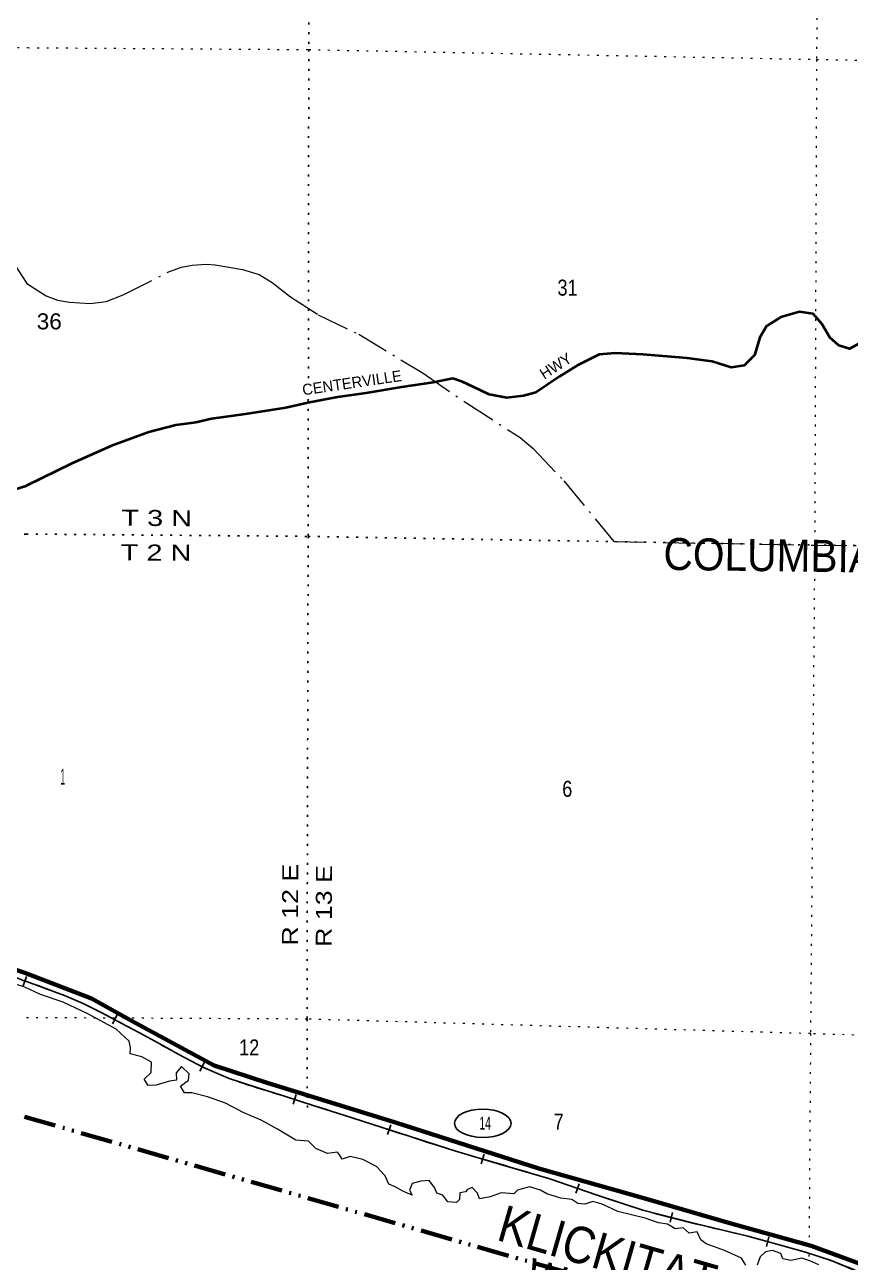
# Model space of a CAD drawing. Header units: feet. Extents: x -256679 to 5, y -731788 to -547785.
# Drawn here: x -63989 to -54968, y -668133 to -654606 of the extents above; entities that cross this region are included whole.
import ezdxf
from ezdxf.enums import TextEntityAlignment as Align

# ---------------------------------------------------------------- set-up
doc = ezdxf.new("R2010")
doc.units = ezdxf.units.FT
doc.header["$LTSCALE"] = 70
for name, pattern in [('DASH_DOUBLE_DOT', [9.2, 5, -1.2, 0.3, -1.2, 0.3, -1.2]), ('DOT_DASHED', [7.7, 5, -1.2, 0.3, -1.2]), ('DOTTED', [1.5, 0.3, -1.2]), ('LONG_DASHED', [7.5, 6, -1.5])]:
    doc.linetypes.add(name, pattern=pattern)
for name, color, linetype, lineweight in [('10', 7, 'DASH_DOUBLE_DOT', 70), ('17', 7, 'Continuous', 25), ('23', 7, 'Continuous', 70), ('26', 7, 'Continuous', 40), ('34', 7, 'Continuous', 25), ('39', 7, 'Continuous', 13), ('44', 7, 'DOT_DASHED', 13), ('6', 7, 'DOTTED', 25), ('7', 7, 'DOTTED', 13)]:
    doc.layers.add(name, color=color, linetype=linetype, lineweight=lineweight)
doc.layers.add('12', color=7, linetype='Continuous')
doc.layers.add('27', color=7, linetype='Continuous')

msp = doc.modelspace()

# ---------------------------------------------------------------- linework, layer by layer
at = {"layer": '10'}
msp.add_lwpolyline([(-63991.75, -666542.64), (-55008.28, -669122.88), (-51092.8, -676963.06), (-49808.04, -684347.55), (-49889.21, -686103.73)], dxfattribs=at)
at = {"layer": '17'}
msp.add_ellipse((-58984.45, -666614.17), major_axis=(309.24, -1), ratio=0.500121, dxfattribs=at)
at = {"layer": '23'}
for points in [[(-63987.42, -664969.11), (-64282.59, -664870.06)], [(-54829.48, -668159.85), (-55396.02, -667954.69), (-56282.5, -667707.74), (-57222.76, -667434.09), (-58372.74, -667109.88), (-59937.35, -666606.32), (-61340.5, -666172.85), (-61921.2, -665981.57), (-62775.43, -665520.23), (-63259.22, -665251.77), (-63987.42, -664969.11)]]:
    msp.add_lwpolyline(points, dxfattribs=at)
at = {"layer": '26'}
for points in [[(-54861.89, -658087.3), (-54974.65, -658148.24), (-55094.4, -658110.75), (-55191.61, -658023.33), (-55278.17, -657873.81), (-55373.17, -657766.35), (-55521.1, -657742.58), (-55727.95, -657802.45), (-55883.14, -657901.05), (-55956.5, -658024.66), (-56014.56, -658218.7), (-56125.83, -658329.83), (-56270.23, -658352.28), (-56475.8, -658287.71), (-56749.73, -658250.47), (-57235.88, -658210.81), (-57536.09, -658197.36), (-57710.43, -658211.43)], [(-57710.43, -658211.43), (-57943.89, -658327.2), (-58145.38, -658449.35), (-58403.5, -658627.06), (-58538.03, -658663.67), (-58720.45, -658683.67), (-58914.29, -658647.34), (-59087.63, -658563.07), (-59205.19, -658507.54), (-59310.95, -658472.21), (-59527.67, -658517.92), (-59870.58, -658568.21), (-60263.68, -658631.98), (-60570.49, -658676.66), (-60897.49, -658737.16), (-61136.34, -658792.65), (-61581.56, -658861.85), (-61948.51, -658913.87), (-62121.1, -658952.05), (-62339.66, -658981.68), (-62632.79, -659058.63), (-63042.8, -659208.52), (-63475.29, -659402.31), (-63972.79, -659647.69)], [(-64156.88, -659700.86), (-63972.79, -659647.69)]]:
    msp.add_lwpolyline(points, dxfattribs=at)
at = {"layer": '34'}
for p, q in [((-63969.92, -665008.47), (-64008.42, -665112.17)), ((-62980.47, -665430.02), (-63032.15, -665527.82)), ((-62026.18, -665947.76), (-62077.69, -666045.65)), ((-61024.34, -666299), (-61057.72, -666404.45)), ((-59990.52, -666631.73), (-60024.39, -666737.02)), ((-58968.37, -666951.71), (-59000.14, -667057.66)), ((-57929.85, -667274.67), (-57965.48, -667379.39)), ((-56909.37, -667587.56), (-56936.78, -667694.72)), ((-55856.46, -667854.92), (-55885.04, -667961.78))]:
    msp.add_line(p, q, dxfattribs=at)
msp.add_lwpolyline([(-63988.63, -665055.52), (-63772.74, -665136.18), (-63556.88, -665216.83), (-63349.7, -665305.08), (-63148.15, -665406.11), (-62941.65, -665515.25), (-62735.98, -665625.85), (-62521.45, -665743.71), (-62306.92, -665861.74), (-62036.11, -666004.24), (-61754.84, -666123), (-61453.88, -666222.32), (-61152.1, -666318.56), (-60826.77, -666421.55), (-60501.48, -666524.68), (-59890.77, -666721.18), (-59280.12, -666917.95), (-58766.56, -667071.94), (-58252.08, -667222.71), (-57744.05, -667395.55), (-57234.4, -667563.49), (-56662.08, -667709.85), (-56087.99, -667849.53), (-55771.44, -667934.17), (-55456.01, -668023.72), (-55175.93, -668115.19), (-54767.68, -668284.16)], dxfattribs=at)
at = {"layer": '34', "linetype": 'LONG_DASHED', "lineweight": 13}
msp.add_spline([(-63950.63, -650739.06), (-64332.88, -650773.73), (-64638.45, -650833.55), (-64783.64, -650884.82), (-65062.16, -651013.96), (-65493.65, -651239.15), (-65740.93, -651380.31), (-65986.5, -651571.74), (-66141.68, -651725.55), (-66327.97, -652062.12), (-66496.67, -652473.19), (-66612.7, -652786.08), (-66722.68, -653090.97), (-66914.98, -653425.49), (-67080.48, -653631.51), (-67177.34, -653749.5), (-67280.03, -653835.3), (-67396.64, -653902.9), (-67577.34, -653966.08), (-67744.26, -654071.56), (-67853.13, -654187.47), (-67887.66, -654267.67), (-67920.66, -654428.3), (-67925.44, -654560.96), (-67978.32, -654635.96), (-68236.44, -654901.84), (-68511.64, -655027.17), (-68912.1, -655207.59), (-69451.59, -655426.46), (-69648.35, -655549.12), (-69901.72, -655704.31), (-70131.42, -655923.99), (-70306.69, -656085.71), (-70452.18, -656295.88), (-70523.75, -656544.72), (-70561.87, -656863.11), (-70590.34, -656994.15), (-70641.58, -657102.39), (-70780.13, -657184.05), (-70973.72, -657288.5), (-71170.16, -657420.49), (-71359.95, -657562.92), (-71515.58, -657657.87), (-71861, -657804.1), (-72036.56, -657829.74), (-72260.52, -657871.52), (-72643.89, -658114.6), (-72846.97, -658295.01), (-72953.25, -658405.16), (-73141.15, -658678.63), (-73322.41, -658926.46), (-73472.34, -659053.7), (-73711.48, -659224.61), (-73821.56, -659317.67), (-73977.76, -659580.51), (-74030.33, -659729.77), (-74039.82, -660007.98), (-74009.45, -660120.03), (-73822.84, -660504.32), (-73365.56, -661118.45), (-72763.09, -661572.67), (-72188.01, -661914.12), (-71770.21, -662151.72), (-70982.5, -662653.48), (-70902.12, -662737.4), (-70808.94, -662836.47)], degree=3, dxfattribs=at)
at = {"layer": '34'}
msp.add_spline([(-63987.51, -665059.01), (-64275.97, -664951.9), (-64804.81, -664765.41), (-65064.57, -664688.49), (-65382.85, -664614.19), (-65986.24, -664462.67), (-66235.8, -664393.33), (-66424.5, -664337.38), (-66888.11, -664134.58), (-67119.91, -664006.37), (-67587.46, -663798.01), (-67841.23, -663721.1), (-68038.09, -663684.97), (-68243.39, -663663.12), (-68634.77, -663643.31), (-68780.38, -663635.15), (-68917.83, -663623.49), (-69151.96, -663594.35), (-69345.61, -663553.86), (-69488.89, -663506.07), (-69622.84, -663454.79), (-69872.12, -663347.55), (-70086.45, -663244.99), (-70259.13, -663152.34), (-70515.23, -663000.48), (-70724.96, -662886.55), (-70894.68, -662784.93), (-71150.23, -662626.47), (-71393.81, -662476.13), (-71641.42, -662329.79), (-71956.85, -662132.74), (-72230.91, -661973.96), (-72497.99, -661811.61), (-73043.1, -661486.43), (-73256.65, -661340.3), (-73422.04, -661182.42), (-73607.16, -660972.14), (-73813.61, -660639.08), (-74004.37, -660366.44), (-74151.59, -660184.55), (-74313.98, -659995.44), (-74462.25, -659854.84), (-74761.47, -659625.74), (-75028.35, -659440.85), (-75220.59, -659329.25), (-75684.2, -659113.16), (-76101.78, -658909.43), (-76473.37, -658720.07), (-76988.91, -658477.51), (-77358.55, -658298.21), (-77928.02, -658025.15), (-78407.59, -657798.9), (-78855.12, -657576.88), (-79326.69, -657352.7), (-79714.31, -657163.24), (-80131.88, -656957.49), (-80413.68, -656833.04), (-80581.59, -656763.61), (-80758.23, -656704.85), (-80997.73, -656656.39), (-81207.96, -656628.9), (-81476.71, -656615.49), (-81740.91, -656623.47), (-81921.33, -656638.4), (-82121.75, -656647.16), (-82302.11, -656652.03), (-82548.33, -656610.24), (-82762.34, -656544.53), (-83124.35, -656431.63), (-83330.27, -656351.9), (-83718.13, -656204.65), (-84036.1, -656098.06), (-84258.1, -656028.28), (-84817.9, -655815.6), (-85117.87, -655715.15), (-85449.8, -655598.42), (-85751.8, -655501.99), (-86067.72, -655387.37), (-86335.58, -655279.1), (-86737.56, -655147.84), (-87033.48, -655039.39), (-87327.48, -654945.02), (-87615.6, -654874.81), (-87895.74, -654810.69), (-88114.06, -654795.21), (-88354.47, -654789.64), (-88605.08, -654816.18), (-88833.81, -654869), (-89305.53, -655014.74), (-89676.96, -655143.04), (-90100.67, -655303.17)], degree=3, dxfattribs=at)
at = {"layer": '34', "lineweight": 13}
msp.add_spline([(-63988.24, -665054.49), (-63556.47, -665215.81), (-63147.65, -665405.13), (-62735.45, -665624.88), (-62306.4, -665860.77), (-61754.45, -666121.97), (-61151.77, -666317.51), (-60501.15, -666523.63), (-59279.79, -666916.9), (-58251.75, -667221.66), (-57234.09, -667562.43), (-56087.72, -667848.46), (-55455.69, -668022.67), (-54372.41, -668488.37), (-54014.27, -668740.24), (-53760.87, -668963.37), (-53405.27, -669369.07), (-52922.12, -670062.12), (-52545.4, -670739.03), (-52173.84, -671405.64), (-51823.51, -671995.73), (-51242.57, -672747.02), (-50852.14, -673331.55), (-50599.43, -673874.37), (-50330.43, -674778.67), (-49902.28, -676561.93), (-49563.79, -677912.62), (-49429.75, -678700.98), (-49441.82, -679483.65), (-49449.96, -680274.4), (-49370.69, -680937.68), (-49161.98, -681863.38), (-48995.78, -682445.35), (-48860.29, -683093.22), (-48715.61, -683821.47), (-48728.19, -684459.62), (-48851.01, -685108.56), (-48971.91, -685765.55), (-49097.74, -686104.36)], degree=3, dxfattribs=at)
at = {"layer": '39'}
for points in [[(-56543.12, -667933.6), (-56602.73, -667888.76), (-56639.88, -667802.03), (-56730.13, -667817.06), (-56793.6, -667758.13), (-56879.79, -667767.18), (-56964.48, -667715.6), (-57064.66, -667701.68), (-57209, -667653.04), (-57509.93, -667579.15), (-57679.93, -667497.13), (-57781.77, -667469.88), (-57868.15, -667497), (-57946.18, -667492.1), (-58011.8, -667447.19), (-58129.8, -667433.8), (-58283.46, -667383.88), (-58353.16, -667346.96), (-58472.89, -667307.46), (-58603.44, -667346.11), (-58645.87, -667383.77), (-58783.93, -667374.17), (-58904.51, -667416.95), (-59018.9, -667441.75), (-59040.28, -667379.28), (-59101.7, -667316.36), (-59149.98, -667337.88), (-59174.27, -667363.7), (-59236.46, -667375.04), (-59239.2, -667447.27), (-59271.59, -667481.02), (-59365.6, -667471.92), (-59418.94, -667401.06), (-59484.78, -667378.23), (-59512.18, -667317.7), (-59569.44, -667238.77), (-59661.64, -667247.76), (-59754, -667272.8), (-59784.77, -667344.71), (-59757.3, -667399.22), (-59849.01, -667360.03), (-59940.58, -667308.81), (-60010.37, -667279.92), (-60049.46, -667187.14), (-60146.54, -667087.68), (-60295.93, -667011.71), (-60431.74, -666978.05), (-60520.14, -667007.15), (-60549.7, -666960.65), (-60573.39, -666928.27), (-60681.69, -666945.1), (-60807.28, -666891.48), (-60888.54, -666810.27), (-61028.58, -666798.64), (-61227.57, -666677.94), (-61404.78, -666581.59), (-61604.12, -666495.02), (-61797.28, -666392.46), (-61990.82, -666326.02), (-62164.57, -666281.89), (-62242.65, -666281), (-62287.95, -666208.23), (-62199.16, -666140.99), (-62192.45, -666072.82), (-62277.73, -665993.57), (-62336.49, -666061.15), (-62331.31, -666141.5), (-62407.54, -666154.68), (-62552.14, -666197.19), (-62640.27, -666200.2), (-62683.63, -666133.47), (-62608.77, -666058.05), (-62605.63, -665947.69), (-62709.14, -665888.3), (-62836.94, -665854.73), (-62832.28, -665790.55), (-62847.53, -665716.11), (-62991.83, -665583.83), (-63298.64, -665418.52), (-63569.43, -665291.74), (-63817.38, -665205.27), (-63988.24, -665125.63)], [(-56110.99, -668163.33), (-56156.27, -668088.54), (-56343.64, -668006.12), (-56543.12, -667933.6)], [(-55312.81, -668161.14), (-55409.73, -668119.12), (-55495.51, -668088.04), (-55617.92, -668114.75), (-55703.83, -668095.7), (-55727.25, -668037.23), (-55819.04, -668006.07), (-55895.26, -668019.26), (-55953.9, -668074.79), (-55984.88, -668166.77)]]:
    msp.add_lwpolyline(points, dxfattribs=at)
msp.add_spline([(-63988.24, -665125.63), (-64266.65, -665032.33), (-64405.27, -664981.04), (-64496.12, -664949.57), (-64545.46, -664936.73), (-64660.37, -664891.29), (-64881.69, -664812.04), (-65045.93, -664766.58), (-65495.84, -664666.64), (-65794.04, -664590.88), (-66089.91, -664504.63), (-66253.27, -664467.92), (-66358.11, -664444.61), (-66450.13, -664414.31), (-66568.94, -664371.18), (-66772.79, -664280.27), (-66879.62, -664222.09), (-67105.94, -664107.77), (-67353.17, -663964.7), (-67487.12, -663914.58), (-67630.57, -663886.33), (-67920.44, -663782.88), (-68368.03, -663742.38), (-68584.69, -663726.06), (-68957.44, -663691.1), (-69382.89, -663622.62), (-69669.44, -663517.73), (-69931.53, -663408.16), (-70156.34, -663292.77), (-70262.1, -663229.29), (-70351.15, -663286.37), (-70428.03, -663194.3), (-70550.34, -663067.25), (-70798.45, -662940.21), (-70949.88, -662851.62), (-71027.93, -662808.5), (-71149.07, -662719.92), (-71252.77, -662686.13), (-71310.75, -662663.64), (-71326.43, -662605.24), (-71428.6, -662600.56), (-71638.95, -662595.19), (-71758.98, -662562.25), (-71851.03, -662541.55), (-71949.11, -662522.83), (-72011.42, -662556.61), (-72031.72, -662602.72), (-72076.55, -662731.1), (-72111.26, -662841.46), (-72141.71, -662909.62), (-72282.04, -662922.79), (-72444.7, -662984.07), (-72536.89, -662987.5), (-72584.65, -662930.9), (-72642.86, -662948.62), (-72698.94, -662944.24), (-72718.62, -662883.8), (-72760.46, -662843.32), (-72806.83, -662891.27), (-72851.24, -662947.28), (-72973.57, -662966.6), (-73073.66, -662949.87), (-73135.42, -662889.16), (-73198.8, -662762.09), (-73256.17, -662635.06), (-73335.55, -662503.87), (-73393.12, -662411.02), (-73466.53, -662285.9), (-73517.88, -662156.9), (-73571.65, -662100.26), (-73587.27, -662029.79), (-73647.17, -661995.23), (-73749.37, -661996.58), (-73833.49, -661990.01), (-73851.39, -661967.78), (-73847.14, -661925.58), (-73874.96, -661885.2), (-73967.12, -661884.6), (-74101.05, -661829.46), (-74186.85, -661768.59), (-74248.25, -661645.56), (-74245.75, -661559.12), (-74191.36, -661509.21), (-74131.29, -661517.64), (-74073.24, -661526.05), (-74040.8, -661461.93), (-74060.06, -661327.1), (-74073.46, -661220.46), (-74083.06, -661148.02), (-74104.79, -661095.6), (-74134.52, -661039.12)], degree=3, dxfattribs=at)
at = {"layer": '44'}
for points in [[(-68701, -654349.84), (-68032.36, -654828.26), (-67689.18, -655012.99), (-67316.49, -655160.42), (-66953.64, -655263.04), (-66617.42, -655325.64), (-66144.71, -655438.52), (-65987.06, -655451.75), (-65787.38, -655417.71), (-65571.81, -655301.14), (-65515.56, -655286.63), (-65430.69, -655300.78), (-65239.29, -655378.57), (-65060.57, -655517.81), (-64916.48, -655680.97), (-64639.02, -656145.72), (-64344.62, -656759.33), (-64156.86, -657142.87), (-63966.69, -657434.48)], [(-63966.69, -657434.48), (-63755.37, -657569.1), (-63631.66, -657615.94), (-63501.88, -657638.32), (-63273.9, -657652.74), (-63100.82, -657632.74), (-62912.79, -657559.06), (-62408.62, -657302.56), (-62277.51, -657254.61), (-62160.48, -657234.53), (-62006.68, -657221.15), (-61909.63, -657230.3), (-61610.46, -657281.37), (-61427.78, -657336.91), (-61286.14, -657421.89), (-61083.61, -657578.65), (-60781.79, -657776.37), (-60339.5, -657989.61), (-59635.43, -658414.78), (-59168.52, -658736.41), (-58576.98, -659117.83), (-58434.08, -659238.61), (-58097.27, -659590.08), (-57551.37, -660255.69), (-55357.16, -660293.61), (-50132.78, -660361.08)]]:
    msp.add_lwpolyline(points, dxfattribs=at)
at = {"layer": '6'}
for points in [[(-60888.17, -648341.78), (-60882.87, -649542.3), (-60885.77, -654877.43), (-60890.34, -658479.14)], [(-60890.62, -658699.94), (-60892.52, -660198.47), (-60904.82, -665475.29), (-60900.92, -666447.86)], [(-63974.23, -660173.29), (-66192.19, -660142.47), (-71391.96, -660091.69), (-74406.51, -660062.16)], [(-63974.23, -660173.29), (-60892.52, -660198.47), (-55357.16, -660293.61), (-44880.52, -660426.94), (-34309.9, -660571.38), (-31987.64, -660599.94)]]:
    msp.add_lwpolyline(points, dxfattribs=at)
at = {"layer": '7'}
for points in [[(-55259.53, -640717.46), (-55270.23, -644467.74), (-55296.12, -649702.25), (-55336.51, -654984.77), (-55357.16, -660293.61), (-55357.42, -660324.1)], [(-68387.07, -654806.57), (-66169.65, -654811.49), (-63959.6, -654856.29)], [(-63959.6, -654856.29), (-60885.77, -654877.43), (-55336.51, -654984.77), (-50049.4, -655077.08), (-44760.21, -655161.39), (-39540.82, -655218.81), (-34231.44, -655287.29), (-31980.36, -655306.74)], [(-55360.27, -660662.16), (-55402.16, -665634.28), (-55419.7, -668115)], [(-31995.08, -666005.11), (-34293.54, -665981), (-39645.06, -665922.08), (-44944.51, -665861.74), (-50205.88, -665797.82), (-55402.16, -665634.28), (-60904.82, -665475.29), (-63988.77, -665460.01)]]:
    msp.add_lwpolyline(points, dxfattribs=at)

# ---------------------------------------------------------------- texts
at = {"layer": '12'}
for s, width, p in [('KLICKITAT CO', 0.9, (-58846.78, -667886.07)), ('WASCO CO', 0.8, (-58548.92, -668467.62))]:
    msp.add_text(s, height=400, rotation=343.975, dxfattribs=dict(at, width=width)).set_placement(p)
at = {"layer": '17', "width": 0.6}
msp.add_text('14', height=140, dxfattribs=at).set_placement((-58958.4, -666682.48), align=Align.CENTER)
at = {"layer": '27'}
for s, rotation, p in [('HWY', 32.435, (-58313, -658486.54)), ('CENTERVILLE', 8.286, (-60947.22, -658657.31))]:
    msp.add_text(s, height=120, rotation=rotation, dxfattribs=at).set_placement(p)
at = {"layer": '44', "width": 0.95}
msp.add_text('COLUMBIA   RIVER   GORGE', height=350, rotation=359.26, dxfattribs=at).set_placement((-53972.63, -660603.67), align=Align.CENTER)
at = {"layer": '6'}
for s, rotation, width, p in [('T 3 N', 359.532, 1.35, (-62933.87, -660081.79)), ('T 2 N', 359.532, 1.35, (-62941.13, -660459.8)), ('R 12 E', 89.866, 1.25, (-61002.95, -664671.83)), ('R 13 E', 89.866, 1.25, (-60634.29, -664685.96))]:
    msp.add_text(s, height=175, rotation=rotation, dxfattribs=dict(at, width=width)).set_placement(p)
at = {"layer": '7'}
for s, width, p in [('31', 0.85, (-58168.08, -657566.89)), ('36', 1.05, (-63858.12, -657935.56)), ('1', 0.4, (-63599.29, -662912.44)), ('6', 0.85, (-58115.93, -663045.59)), ('12', 0.85, (-61647.78, -665872.49)), ('7', 0.85, (-58209.8, -666683.72))]:
    msp.add_text(s, height=175, dxfattribs=dict(at, width=width)).set_placement(p)

doc.saveas('drawing.dxf')
